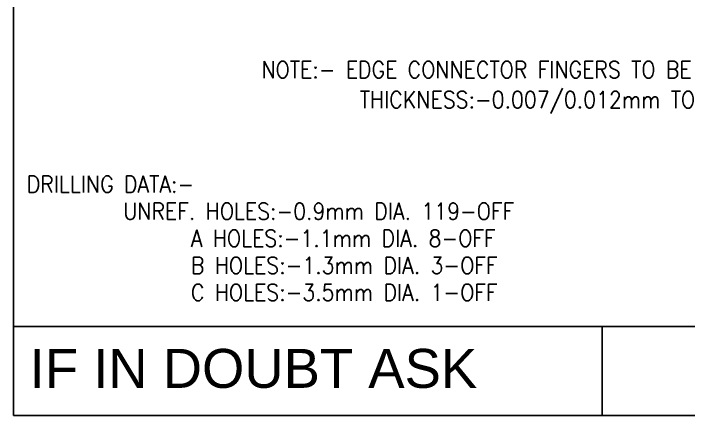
# Model space of a CAD drawing. Extents: x 0 to 395, y 0 to 270.
# Drawn here: x 0 to 121.3, y 0 to 72.2 of the extents above; entities that cross this region are included whole.
import ezdxf

# ---------------------------------------------------------------- set-up
doc = ezdxf.new("R2010")
doc.units = 0
doc.header["$LTSCALE"] = 0.3
for name, color, linetype in [('-BORDER', 141, 'CONTINUOUS'), ('-TXT', 51, 'CONTINUOUS'), ('RESIST', 1, 'CONTINUOUS')]:
    doc.layers.add(name, color=color, linetype=linetype)
doc.styles.add('6S', font='ROMANS', dxfattribs={"width": 0.9, "height": 6})
doc.styles.get("Standard").update_dxf_attribs({"font": 'Helvmf.shx'})

# ---------------------------------------------------------------- blocks, each defined once
blk = doc.blocks.new('R13A3')
at = {"layer": '-BORDER', "linetype": 'CONTINUOUS'}
for p, q in [((0, 270), (0, 0)), ((198, 15.96), (0, 15.96)), ((105.75, 0), (105.75, 15.96)), ((0, 0), (198, 0))]:
    blk.add_line(p, q, dxfattribs=at)
blk.add_text('IF IN DOUBT ASK', height=7, dxfattribs=at).set_placement((2.91, 4.96))

msp = doc.modelspace()

# ---------------------------------------------------------------- block references
at = {"layer": 'RESIST'}
msp.add_blockref('R13A3', (0, 0), dxfattribs=at)

# ---------------------------------------------------------------- texts
at = {"layer": '-TXT', "style": '6S', "width": 0.9}
for s, p in [('NOTE:- EDGE CONNECTOR FINGERS TO BE GOLD PLATED.', (44.552, 60.615)), ('THICKNESS:-0.007/0.012mm TO DIMENSION SHOWN', (62.205, 55.225)), ('DRILLING DATA:-', (2.382, 40.034)), ('UNREF. HOLES:-0.9mm DIA. 119-OFF', (19.709, 35.177)), ('A HOLES:-1.1mm DIA. 8-OFF', (31.887, 30.32)), ('B HOLES:-1.3mm DIA. 3-OFF', (31.887, 25.463)), ('C HOLES:-3.5mm DIA. 1-OFF', (31.887, 20.606))]:
    msp.add_text(s, height=3, dxfattribs=at).set_placement(p)

doc.saveas('drawing.dxf')
